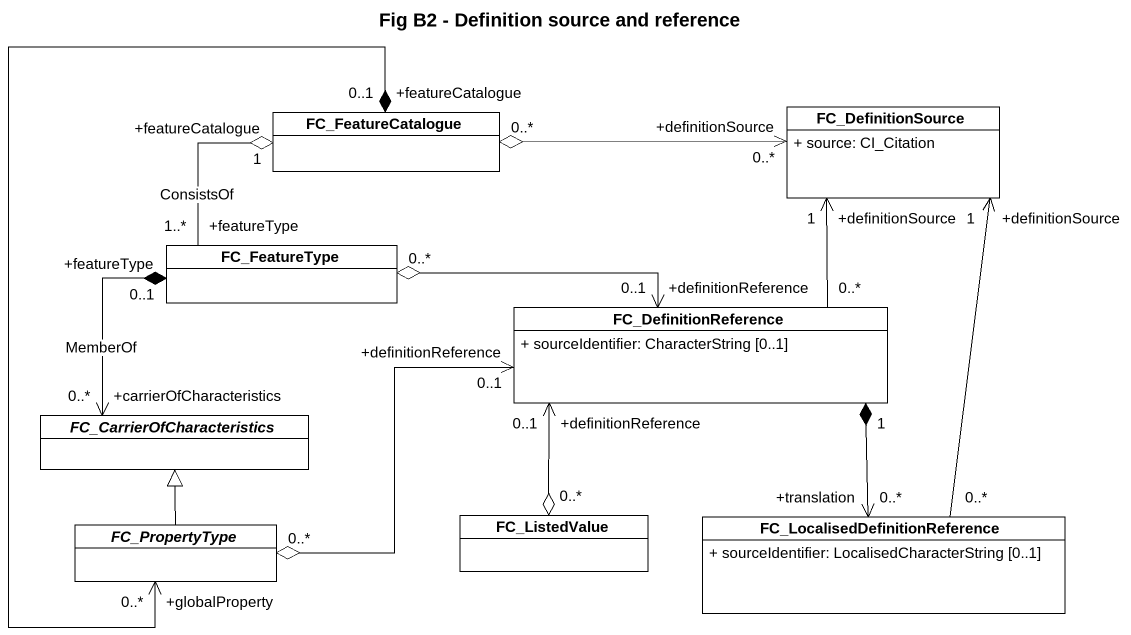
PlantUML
@startuml
title Fig B2 - Definition source and reference
hide circle
hide empty members
skinparam classAttributeIconSize 0
class FC_FeatureCatalogue
class FC_DefinitionSource {
  + source: CI_Citation
}
class FC_FeatureType
class FC_DefinitionReference {
  + sourceIdentifier: CharacterString [0..1]
}
abstract class FC_CarrierOfCharacteristics
abstract class FC_PropertyType
class FC_ListedValue
class "FC_LocalisedDefinitionReference" as FC_LocalisedDefinitionRefere {
  + sourceIdentifier: LocalisedCharacterString [0..1]
}
FC_FeatureCatalogue "0..*" o-right-> "+definitionSource\n0..*" FC_DefinitionSource
FC_FeatureCatalogue "+featureCatalogue\n0..1" *--> "+globalProperty\n0..*" FC_PropertyType
FC_FeatureType "+featureType\n1..*" -up-o "+featureCatalogue\n1" FC_FeatureCatalogue : ConsistsOf
FC_FeatureType "0..*" o-right-> "+definitionReference\n0..1" FC_DefinitionReference
FC_FeatureType "+featureType\n0..1" *--> "+carrierOfCharacteristics\n0..*" FC_CarrierOfCharacteristics : MemberOf
FC_DefinitionReference "0..*" -up-> "+definitionSource\n1" FC_DefinitionSource
FC_PropertyType "0..*" o-right-> "+definitionReference\n0..1" FC_DefinitionReference
FC_PropertyType -up-|> FC_CarrierOfCharacteristics
FC_ListedValue "0..*" o-up-> "+definitionReference\n0..1" FC_DefinitionReference
FC_LocalisedDefinitionRefere "0..*" -up-> "+definitionSource\n1" FC_DefinitionSource
FC_LocalisedDefinitionRefere "+translation\n0..*" <-up-* "1" FC_DefinitionReference
@enduml
